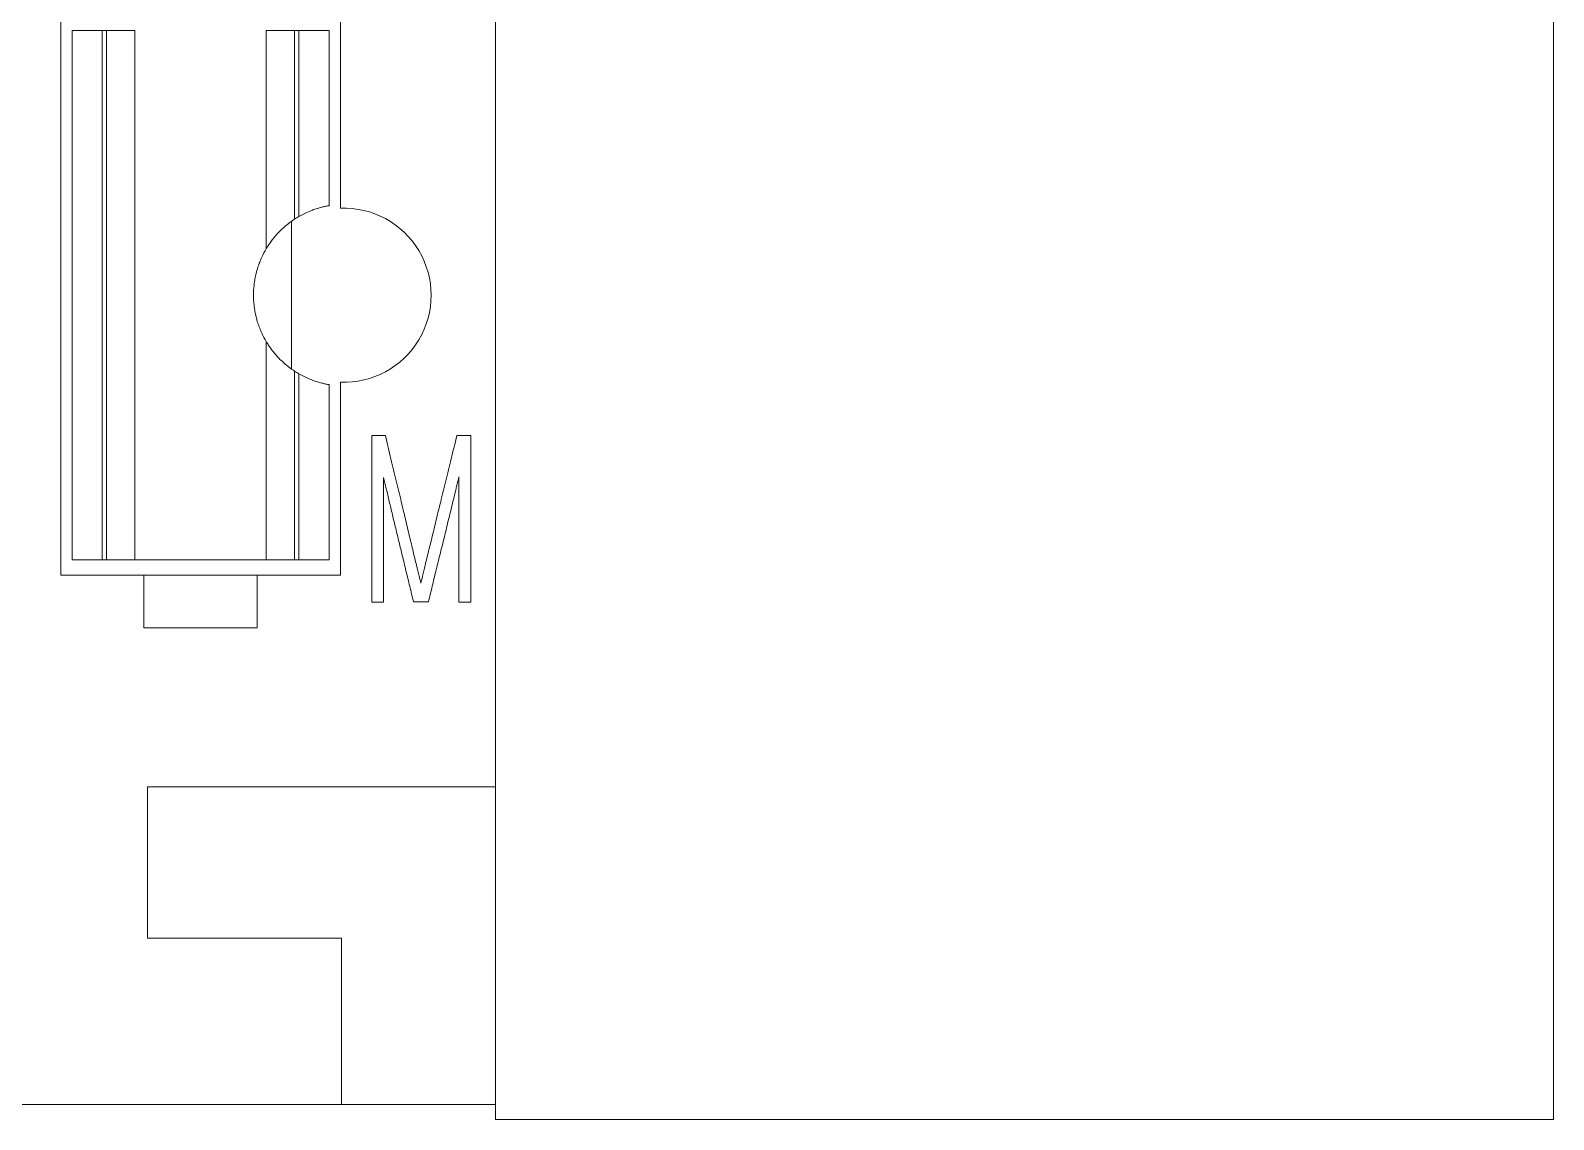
# Model space of a CAD drawing. Header units: millimetres. Extents: x 42356 to 50646, y 31507 to 39566.
# Drawn here: x 47889.45 to 47899.53, y 33757.17 to 33764.37 of the extents above; entities that cross this region are included whole.
import ezdxf

# ---------------------------------------------------------------- set-up
doc = ezdxf.new("R2010")
doc.units = ezdxf.units.MM
doc.set_wipeout_variables(frame=1)
doc.layers.add('000-PI-Oprema', color=30, linetype='Continuous', lineweight=5)

# ---------------------------------------------------------------- blocks, each defined once
blk = doc.blocks.new('PLC_CARD')
at = {"layer": '000-PI-Oprema'}
for p, q in [((15, -16.376), (15, -58.724)), ((12.125, -57.324), (12.125, -53.624)), ((13.975, -53.624), (13.975, -54.899)), ((12.2, -53.724), (12.4, -53.724)), ((12.2, -53.724), (12.2, -57.224)), ((12.4, -53.724), (12.428, -53.724)), ((12.4, -53.724), (12.4, -57.224)), ((12.428, -53.724), (12.616, -53.724)), ((12.428, -53.724), (12.428, -57.224)), ((12.616, -53.724), (12.616, -57.224)), ((13.484, -53.724), (13.672, -53.724)), ((13.484, -53.724), (13.484, -55.167)), ((13.672, -53.724), (13.7, -53.724)), ((13.672, -53.724), (13.672, -54.971)), ((13.9, -53.724), (13.7, -53.724)), ((13.7, -53.724), (13.7, -54.954)), ((13.9, -54.882), (13.9, -53.724)), ((13.9, -53.724), (13.9, -54.882)), ((13.901, -54.882), (13.901, -53.724)), ((13.651, -54.986), (13.651, -55.962)), ((13.484, -55.78), (13.484, -57.224)), ((13.672, -55.976), (13.672, -57.224)), ((13.7, -55.993), (13.7, -57.224)), ((13.9, -57.224), (13.9, -56.065)), ((13.9, -56.065), (13.9, -57.224)), ((13.901, -57.224), (13.901, -56.065)), ((13.975, -56.048), (13.975, -57.324)), ((14.273, -56.402), (14.183, -56.402)), ((14.183, -56.402), (14.183, -57.504)), ((14.837, -56.402), (14.745, -56.402)), ((14.837, -57.504), (14.837, -56.402)), ((14.261, -57.504), (14.261, -56.679)), ((14.759, -56.675), (14.759, -57.504)), ((12.2, -57.224), (12.4, -57.224)), ((12.4, -57.224), (12.428, -57.224)), ((12.428, -57.224), (12.616, -57.224)), ((13.484, -57.224), (13.672, -57.224)), ((13.672, -57.224), (13.7, -57.224)), ((13.9, -57.224), (13.7, -57.224)), ((12.675, -57.324), (12.125, -57.324)), ((12.675, -57.674), (12.675, -57.324)), ((13.425, -57.324), (12.675, -57.324)), ((13.975, -57.324), (13.425, -57.324)), ((13.425, -57.324), (13.425, -57.674)), ((14.183, -57.504), (14.261, -57.504)), ((14.459, -57.502), (14.558, -57.502)), ((14.759, -57.504), (14.837, -57.504)), ((13.425, -57.674), (12.675, -57.674)), ((12.7, -58.724), (12.7, -59.724)), ((12.7, -58.724), (15, -58.724)), ((15, -58.724), (15, -60.824)), ((12.7, -59.724), (13.983, -59.724)), ((13.983, -60.824), (13.983, -59.724)), ((1.017, -60.824), (13.983, -60.824)), ((13.983, -60.824), (15, -60.824))]:
    blk.add_line(p, q, dxfattribs=at)
for radius, start, end in [(0.575, 267.5081, 92.4919), (0.6, 120, 123.1356), (0.6, 236.8644, 240)]:
    blk.add_arc((14, -55.474), radius, start, end, dxfattribs=at)
for points, knots in [([(13.9, -54.882), (13.9, -54.882), (13.899, -54.882), (13.893, -54.883), (13.889, -54.884), (13.881, -54.886), (13.878, -54.886), (13.871, -54.888), (13.864, -54.889), (13.856, -54.891), (13.847, -54.893), (13.842, -54.895), (13.828, -54.899), (13.817, -54.902), (13.795, -54.909), (13.784, -54.914), (13.76, -54.924), (13.748, -54.929), (13.724, -54.941), (13.712, -54.947), (13.7, -54.954)], [0, 0, 0, 0, 0.125, 0.125, 0.25, 0.25, 0.3125, 0.3125, 0.375, 0.4375, 0.4375, 0.5, 0.5, 0.625, 0.625, 0.75, 0.75, 0.875, 0.875, 1, 1, 1, 1]), ([(13.672, -54.971), (13.661, -54.978), (13.65, -54.986), (13.63, -55.001), (13.62, -55.01), (13.6, -55.026), (13.591, -55.034), (13.574, -55.051), (13.565, -55.06), (13.541, -55.086), (13.527, -55.104), (13.509, -55.129), (13.503, -55.138), (13.495, -55.149), (13.493, -55.153), (13.488, -55.16), (13.486, -55.164), (13.484, -55.167)], [0, 0, 0, 0, 0.125, 0.125, 0.25, 0.25, 0.375, 0.375, 0.5, 0.5, 0.75, 0.75, 0.875, 0.875, 0.9375, 0.9375, 1, 1, 1, 1]), ([(13.484, -55.167), (13.474, -55.184), (13.464, -55.203), (13.45, -55.233), (13.446, -55.243), (13.437, -55.266), (13.433, -55.278), (13.425, -55.303), (13.421, -55.317), (13.416, -55.338), (13.414, -55.345), (13.411, -55.359), (13.409, -55.367), (13.406, -55.39), (13.404, -55.406), (13.401, -55.431), (13.401, -55.439), (13.4, -55.456), (13.4, -55.473), (13.4, -55.491), (13.401, -55.508), (13.401, -55.516), (13.404, -55.541), (13.406, -55.557), (13.409, -55.58), (13.411, -55.588), (13.414, -55.602), (13.416, -55.609), (13.421, -55.63), (13.424, -55.644), (13.432, -55.669), (13.437, -55.681), (13.446, -55.703), (13.45, -55.714), (13.464, -55.745), (13.474, -55.763), (13.484, -55.78)], [0, 0, 0, 0, 0.125, 0.125, 0.1875, 0.1875, 0.25, 0.25, 0.3125, 0.3125, 0.34375, 0.34375, 0.375, 0.375, 0.4375, 0.4375, 0.46875, 0.46875, 0.5, 0.53125, 0.53125, 0.5625, 0.5625, 0.625, 0.625, 0.65625, 0.65625, 0.6875, 0.6875, 0.75, 0.75, 0.8125, 0.8125, 0.875, 0.875, 1, 1, 1, 1]), ([(13.484, -55.78), (13.486, -55.783), (13.488, -55.787), (13.493, -55.794), (13.495, -55.798), (13.503, -55.81), (13.509, -55.818), (13.521, -55.835), (13.528, -55.844), (13.542, -55.861), (13.557, -55.878), (13.573, -55.896), (13.591, -55.913), (13.6, -55.921), (13.62, -55.938), (13.63, -55.946), (13.645, -55.957), (13.65, -55.961), (13.661, -55.969), (13.667, -55.972), (13.672, -55.976)], [0, 0, 0, 0, 0.0625, 0.0625, 0.125, 0.125, 0.25, 0.25, 0.375, 0.375, 0.5, 0.625, 0.625, 0.75, 0.75, 0.875, 0.875, 0.9375, 0.9375, 1, 1, 1, 1]), ([(13.7, -55.993), (13.712, -56), (13.724, -56.006), (13.742, -56.015), (13.748, -56.018), (13.76, -56.024), (13.766, -56.026), (13.784, -56.033), (13.795, -56.038), (13.812, -56.043), (13.817, -56.045), (13.828, -56.048), (13.833, -56.05), (13.847, -56.054), (13.856, -56.056), (13.868, -56.059), (13.871, -56.06), (13.878, -56.061), (13.881, -56.062), (13.889, -56.063), (13.893, -56.064), (13.899, -56.065), (13.9, -56.065), (13.9, -56.065)], [0, 0, 0, 0, 0.125, 0.125, 0.1875, 0.1875, 0.25, 0.25, 0.375, 0.375, 0.4375, 0.4375, 0.5, 0.5, 0.625, 0.625, 0.6875, 0.6875, 0.75, 0.75, 0.875, 0.875, 1, 1, 1, 1]), ([(14.508, -57.377), (14.506, -57.371), (14.502, -57.355), (14.495, -57.329), (14.487, -57.295), (14.478, -57.257), (14.467, -57.214), (14.456, -57.167), (14.444, -57.118), (14.432, -57.065), (14.418, -57.01), (14.405, -56.953), (14.391, -56.896), (14.372, -56.813), (14.344, -56.699), (14.309, -56.554), (14.285, -56.454), (14.273, -56.402)], [0, 0, 0, 0, 0.020264, 0.047652, 0.082163, 0.122222, 0.166252, 0.214254, 0.265633, 0.319797, 0.376744, 0.435063, 0.493343, 0.551585, 0.692456, 0.841928, 1, 1, 1, 1]), ([(14.745, -56.402), (14.733, -56.454), (14.708, -56.554), (14.673, -56.699), (14.645, -56.813), (14.624, -56.896), (14.61, -56.953), (14.597, -57.01), (14.583, -57.065), (14.571, -57.118), (14.558, -57.167), (14.547, -57.214), (14.536, -57.257), (14.527, -57.295), (14.519, -57.329), (14.513, -57.355), (14.509, -57.371), (14.508, -57.377)], [0, 0, 0, 0, 0.158157, 0.307641, 0.448451, 0.506849, 0.565206, 0.623523, 0.680449, 0.734634, 0.786077, 0.834125, 0.878123, 0.918074, 0.952462, 0.97977, 1, 1, 1, 1]), ([(14.261, -56.679), (14.264, -56.691), (14.269, -56.716), (14.279, -56.754), (14.288, -56.795), (14.298, -56.837), (14.309, -56.881), (14.319, -56.925), (14.33, -56.97), (14.341, -57.015), (14.352, -57.061), (14.363, -57.106), (14.374, -57.151), (14.389, -57.214), (14.409, -57.296), (14.434, -57.399), (14.45, -57.468), (14.459, -57.502)], [0, 0, 0, 0, 0.043476, 0.090056, 0.139741, 0.191488, 0.244254, 0.298039, 0.352649, 0.40789, 0.46376, 0.519218, 0.573222, 0.62577, 0.748864, 0.873607, 1, 1, 1, 1]), ([(14.558, -57.502), (14.562, -57.484), (14.57, -57.449), (14.583, -57.398), (14.594, -57.349), (14.606, -57.299), (14.619, -57.247), (14.633, -57.191), (14.648, -57.132), (14.663, -57.072), (14.677, -57.012), (14.692, -56.951), (14.707, -56.891), (14.721, -56.833), (14.734, -56.777), (14.747, -56.724), (14.755, -56.691), (14.759, -56.675)], [0, 0, 0, 0, 0.065493, 0.127127, 0.184902, 0.243326, 0.30691, 0.375653, 0.447363, 0.519844, 0.593098, 0.666328, 0.738739, 0.81033, 0.878859, 0.942082, 1, 1, 1, 1]), ([(12.616, -57.224), (12.625, -57.224), (12.644, -57.224), (12.672, -57.224), (12.701, -57.224), (12.721, -57.224), (12.758, -57.224), (12.829, -57.224), (12.904, -57.224), (12.997, -57.224), (13.096, -57.224), (13.194, -57.224), (13.273, -57.224), (13.342, -57.224), (13.38, -57.224), (13.4, -57.224), (13.439, -57.224), (13.466, -57.224), (13.484, -57.224)], [0, 0, 0, 0, 0.06207, 0.11975, 0.187035, 0.2395, 0.284229, 0.328958, 0.391725, 0.453791, 0.535986, 0.613149, 0.671042, 0.715771, 0.7605, 0.819646, 0.88025, 1, 1, 1, 1])]:
    blk.add_open_spline(points, degree=3, knots=knots, dxfattribs=at)
blk = doc.blocks.new('6ES7193-6PA00-0AA0')
blk.add_wipeout([(47315.581, 38480.041), (47322.581, 38480.041), (47322.581, 38362.904), (47315.581, 38362.904)])
at = {"layer": '000-PI-Oprema'}
for p, q in [((47315.581, 38362.904), (47315.581, 38480.041)), ((47322.581, 38362.904), (47322.581, 38480.041))]:
    blk.add_line(p, q, dxfattribs=at)
at = {"layer": '000-PI-Oprema', "ltscale": 0.25}
blk.add_line((47315.581, 38362.904), (47322.581, 38362.904), dxfattribs=at)

msp = doc.modelspace()

# ---------------------------------------------------------------- wipeouts: each hides what was drawn before it
msp.add_wipeout([(47877.526, 33874.308), (47892.526, 33874.308), (47892.526, 33757.271), (47877.526, 33757.271)]).dxf.layer = '000-PI-Oprema'

# ---------------------------------------------------------------- next in the draw order: block references
at = {"layer": '000-PI-Oprema'}
msp.add_blockref('PLC_CARD', (47877.526, 33818.095), dxfattribs=at)

# ---------------------------------------------------------------- next in the draw order: block references
msp.add_blockref('6ES7193-6PA00-0AA0', (576.945, -4605.732), dxfattribs=at)

doc.saveas('drawing.dxf')
